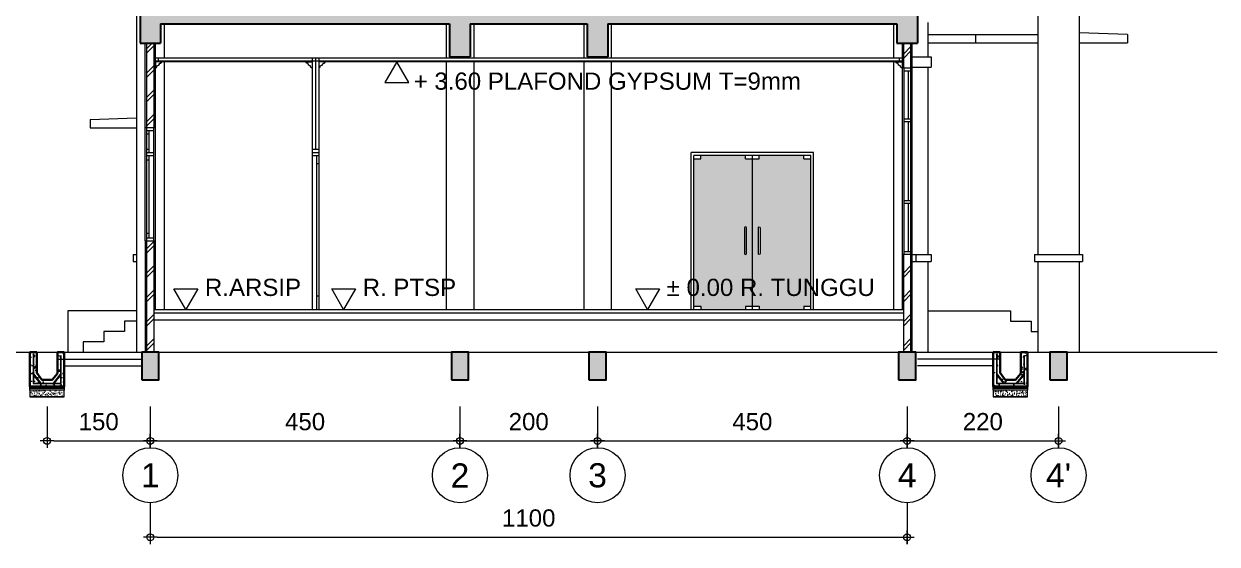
# Model space of a CAD drawing. Header units: millimetres. Extents: x -11 to 1625, y -267 to 180.
# Drawn here: x 1207.65 to 1225, y 146.13 to 153.69 of the extents above; entities that cross this region are included whole.
import ezdxf
from ezdxf.enums import TextEntityAlignment as Align

# ---------------------------------------------------------------- set-up
doc = ezdxf.new("R2010")
doc.units = ezdxf.units.MM
for name, color, linetype, lineweight in [('ars', 11, 'Continuous', 5), ('ARSIR BETON', 47, 'Continuous', 5), ('ARSIR WARNA', 43, 'Continuous', 0), ('balok', 111, 'Continuous', 35), ('bata', 5, 'Continuous', 25), ('blk', 1, 'Continuous', 30), ('kus', 63, 'Continuous', 15), ('lan', 7, 'Continuous', 15), ('not', 7, 'Continuous', 20), ('PARTISI', 190, 'Continuous', 9), ('pla', 213, 'Continuous', 15), ('sol kaca', 9, 'Continuous', 0), ('sol kol', 8, 'Continuous', 0), ('tem', 5, 'Continuous', 20), ('u', 6, 'Continuous', 20)]:
    doc.layers.add(name, color=color, linetype=linetype, lineweight=lineweight)
doc.styles.add('S', font='SIMPLEX', dxfattribs={"width": 1.1})
doc.styles.get("Standard").update_dxf_attribs({"font": 'ARIALUNI.TTF'})
doc.linetypes.add('BATTING', pattern='A,0.0001,-0.1,[134,ltypeshp.shx,S=0.1,R=0,X=-0.1,Y=0],-0.2,[134,ltypeshp.shx,S=0.1,R=180,X=0.1,Y=0],-0.1', length=0.4001)
doc.dimstyles.new('SK100', dxfattribs={"dimtxt": 0.25, "dimasz": 0.1, "dimexe": 0.1, "dimexo": 0, "dimgap": 0.15, "dimtad": 1, "dimdec": 0, "dimlfac": 100, "dimzin": 12, "dimdsep": 46, "dimtxsty": 'Standard', "dimblk": 'BULAT', "dimcen": 0.1, "dimclrd": 256, "dimclre": 256, "dimclrt": 256, "dimadec": 0, "dimazin": 3, "dimtfac": 1, "dimtdec": 0, "dimtofl": 0, "dimtmove": 0, "dimatfit": 3, "dimldrblk": 'BULAT', "dimfxl": 0, "dimtolj": 1, "dimtzin": 0, "dimlwd": -1, "dimlwe": -1, "dimarcsym": 0})

# ---------------------------------------------------------------- blocks, each defined once
blk = doc.blocks.new('BULAT')
for p, q in [((-1, 0), (1, 0)), ((0, -1), (0, 1))]:
    blk.add_line(p, q)
blk.add_circle((0, 0), 0.5)
blk = doc.blocks.new('*D1515')
at = {"layer": 'Defpoints', "color": 0, "ltscale": 0.15}
for p in [(1213.991, 148.129), (1215.991, 148.129), (1215.991, 147.629)]:
    blk.add_point(p, dxfattribs=at)
at = {"layer": 'u', "ltscale": 0.15}
for p, q in [((1213.991, 148.129), (1213.991, 147.529)), ((1215.991, 148.129), (1215.991, 147.529)), ((1214.091, 147.629), (1215.891, 147.629))]:
    blk.add_line(p, q, dxfattribs=at)
at = {"layer": 'u', "ltscale": 0.15, "xscale": 0.1, "yscale": 0.1, "zscale": 0.1, "rotation": 180}
blk.add_blockref('BULAT', (1213.991, 147.629), dxfattribs=at)
at = {"layer": 'u', "ltscale": 0.15, "xscale": 0.1, "yscale": 0.1, "zscale": 0.1}
blk.add_blockref('BULAT', (1215.991, 147.629), dxfattribs=at)
at = {"layer": 'u', "ltscale": 0.15, "insert": (1214.991, 147.907), "char_height": 0.25, "attachment_point": 5}
blk.add_mtext('\\A1;200', dxfattribs=at)
blk = doc.blocks.new('*D1516')
at = {"layer": 'Defpoints', "color": 0, "ltscale": 0.15}
for p in [(1209.491, 148.129), (1213.991, 148.129), (1213.991, 147.629)]:
    blk.add_point(p, dxfattribs=at)
at = {"layer": 'u', "ltscale": 0.15}
for p, q in [((1209.491, 148.129), (1209.491, 147.529)), ((1213.991, 148.129), (1213.991, 147.529)), ((1209.591, 147.629), (1213.891, 147.629))]:
    blk.add_line(p, q, dxfattribs=at)
at = {"layer": 'u', "ltscale": 0.15, "xscale": 0.1, "yscale": 0.1, "zscale": 0.1, "rotation": 180}
blk.add_blockref('BULAT', (1209.491, 147.629), dxfattribs=at)
at = {"layer": 'u', "ltscale": 0.15, "xscale": 0.1, "yscale": 0.1, "zscale": 0.1}
blk.add_blockref('BULAT', (1213.991, 147.629), dxfattribs=at)
at = {"layer": 'u', "ltscale": 0.15, "insert": (1211.741, 147.907), "char_height": 0.25, "attachment_point": 5}
blk.add_mtext('\\A1;450', dxfattribs=at)
blk = doc.blocks.new('*D1517')
at = {"layer": 'Defpoints', "color": 0, "ltscale": 0.15}
for p in [(1215.991, 148.129), (1220.491, 148.129), (1220.491, 147.629)]:
    blk.add_point(p, dxfattribs=at)
at = {"layer": 'u', "ltscale": 0.15}
for p, q in [((1215.991, 148.129), (1215.991, 147.529)), ((1220.491, 148.129), (1220.491, 147.529)), ((1216.091, 147.629), (1220.391, 147.629))]:
    blk.add_line(p, q, dxfattribs=at)
at = {"layer": 'u', "ltscale": 0.15, "xscale": 0.1, "yscale": 0.1, "zscale": 0.1, "rotation": 180}
blk.add_blockref('BULAT', (1215.991, 147.629), dxfattribs=at)
at = {"layer": 'u', "ltscale": 0.15, "xscale": 0.1, "yscale": 0.1, "zscale": 0.1}
blk.add_blockref('BULAT', (1220.491, 147.629), dxfattribs=at)
at = {"layer": 'u', "ltscale": 0.15, "insert": (1218.241, 147.907), "char_height": 0.25, "attachment_point": 5}
blk.add_mtext('\\A1;450', dxfattribs=at)
blk = doc.blocks.new('*D1518')
at = {"layer": 'Defpoints', "color": 0, "ltscale": 0.15}
for p in [(1209.491, 146.729), (1220.491, 146.729), (1220.491, 146.229)]:
    blk.add_point(p, dxfattribs=at)
at = {"layer": 'u', "ltscale": 0.15}
for p, q in [((1209.491, 146.729), (1209.491, 146.129)), ((1220.491, 146.729), (1220.491, 146.129)), ((1209.591, 146.229), (1220.391, 146.229))]:
    blk.add_line(p, q, dxfattribs=at)
at = {"layer": 'u', "ltscale": 0.15, "xscale": 0.1, "yscale": 0.1, "zscale": 0.1, "rotation": 180}
blk.add_blockref('BULAT', (1209.491, 146.229), dxfattribs=at)
at = {"layer": 'u', "ltscale": 0.15, "xscale": 0.1, "yscale": 0.1, "zscale": 0.1}
blk.add_blockref('BULAT', (1220.491, 146.229), dxfattribs=at)
at = {"layer": 'u', "ltscale": 0.15, "insert": (1214.991, 146.507), "char_height": 0.25, "attachment_point": 5}
blk.add_mtext('\\A1;1100', dxfattribs=at)
blk = doc.blocks.new('NAV')
blk.add_circle((0, -0.4), 0.4)
at = {"style": 'S', "width": 0.75, "flags": 4}
blk.add_attdef('AV', text='', height=0.3, dxfattribs=at).set_placement((0, -0.4), align=Align.MIDDLE)
blk = doc.blocks.new('*D1519')
at = {"layer": 'Defpoints', "color": 0, "ltscale": 0.15}
for p in [(1220.491, 148.129), (1222.691, 148.129), (1222.691, 147.629)]:
    blk.add_point(p, dxfattribs=at)
at = {"layer": 'u', "ltscale": 0.15}
for p, q in [((1220.491, 148.129), (1220.491, 147.529)), ((1222.691, 148.129), (1222.691, 147.529)), ((1220.591, 147.629), (1222.591, 147.629))]:
    blk.add_line(p, q, dxfattribs=at)
at = {"layer": 'u', "ltscale": 0.15, "xscale": 0.1, "yscale": 0.1, "zscale": 0.1, "rotation": 180}
blk.add_blockref('BULAT', (1220.491, 147.629), dxfattribs=at)
at = {"layer": 'u', "ltscale": 0.15, "xscale": 0.1, "yscale": 0.1, "zscale": 0.1}
blk.add_blockref('BULAT', (1222.691, 147.629), dxfattribs=at)
at = {"layer": 'u', "ltscale": 0.15, "insert": (1221.591, 147.907), "char_height": 0.25, "attachment_point": 5}
blk.add_mtext('\\A1;220', dxfattribs=at)
blk = doc.blocks.new('PEIL')
blk.add_lwpolyline([(-0.188, 0.325), (0.188, 0.325), (0, 0)], close=True)
at = {"style": 'S', "width": 1.1, "flags": 4}
blk.add_attdef('CAT', (0.265, 0.036), '', height=0.2, dxfattribs=at)
blk = doc.blocks.new('*D1487')
at = {"layer": 'Defpoints', "color": 0, "ltscale": 0.15}
for p in [(1207.991, 148.129), (1209.491, 148.129), (1209.491, 147.629)]:
    blk.add_point(p, dxfattribs=at)
at = {"layer": 'u', "ltscale": 0.15}
for p, q in [((1207.991, 148.129), (1207.991, 147.529)), ((1209.491, 148.129), (1209.491, 147.529)), ((1208.091, 147.629), (1209.391, 147.629))]:
    blk.add_line(p, q, dxfattribs=at)
at = {"layer": 'u', "ltscale": 0.15, "xscale": 0.1, "yscale": 0.1, "zscale": 0.1, "rotation": 180}
blk.add_blockref('BULAT', (1207.991, 147.629), dxfattribs=at)
at = {"layer": 'u', "ltscale": 0.15, "xscale": 0.1, "yscale": 0.1, "zscale": 0.1}
blk.add_blockref('BULAT', (1209.491, 147.629), dxfattribs=at)
at = {"layer": 'u', "ltscale": 0.15, "insert": (1208.741, 147.907), "char_height": 0.25, "attachment_point": 5}
blk.add_mtext('\\A1;150', dxfattribs=at)
blk = doc.blocks.new('PEILA')
blk.add_lwpolyline([(-0.188, -0.325), (0.188, -0.325), (0, 0)], close=True)
at = {"style": 'S', "width": 1.1, "flags": 4}
blk.add_attdef('CAT', (0.265, -0.289), '', height=0.2, dxfattribs=at)
blk = doc.blocks.new('uditch30')
at = {"layer": 'ARSIR BETON'}
h = blk.add_hatch(dxfattribs=at)
h.set_pattern_fill('AR-CONC', color=256, scale=0.00125, style=0)
h.set_pattern_definition([(50, (-125.69034, -36.08426), (0.22772344, -0.0199232), [0.02381173, -0.261929]), (355, (-125.69034, -36.08426), (-0.0440521, 0.23881305), [0.0190494, -0.2095432]), (100.451, (-125.67136, -36.08592), (0.18367216, 0.21888875), [0.02023684, -0.22260527]), (46.1842, (-125.69034, -36.02076), (0.3388378, -0.0525512), [0.0357176, -0.3928935]), (96.6356, (-125.6621, -36.02514), (0.2967457, 0.3092719), [0.0303553, -0.3339079]), (351.184, (-125.69034, -36.02076), (0.2967461, 0.3092714), [0.0285741, -0.3143148]), (21, (-125.6586, -36.03663), (0.18951245, -0.12782775), [0.02381173, -0.261929]), (326, (-125.6586, -36.03663), (0.07725003, 0.2302275), [0.0190494, -0.2095432]), (71.4514, (-125.6428, -36.04729), (0.26676195, 0.10240025), [0.02023684, -0.22260527]), (37.5, (-125.69034, -36.08426), (0.00386063, 0.105690367), [0, -0.20700328, 0, -0.2127181, 0, -0.21033692]), (7.5, (-125.69034, -36.08426), (0.08352187, 0.12522165), [0, -0.12128106, 0, -0.20224093, 0, -0.08016615]), (327.5, (-125.76114, -36.08426), (0.16948274, -0.0071607), [0, -0.07937242, 0, -0.24764196, 0, -0.32860183]), (317.5, (-125.79289, -36.08426), (0.18515547, 0.03178208), [0, -0.10318415, 0, -0.16445966, 0, -0.23335492])])
h.paths.add_polyline_path([(0.15, 0.5), (0.25, 0.5), (0.25, 0.15), (-0.25, 0.15), (-0.25, 0.65), (-0.15, 0.65), (-0.15, 0.35), (-0.075, 0.25), (0.075, 0.25), (0.149, 0.343), (0.149, 0.392), (0.15, 0.393)])
h.paths.add_polyline_path([(0.25, 0.54), (0.15, 0.54), (0.15, 0.65), (0.2, 0.65), (0.25, 0.65)])
h = blk.add_hatch(dxfattribs=at)
h.set_pattern_fill('AR-SAND', color=256, scale=0.000999968, style=0)
h.set_pattern_definition([(37.5, (119.454956, -26.241597), (-0.001599979, 0.048939735), [0, -0.038606747, 0, -0.043178598, 0, -0.04127366]), (7.5, (119.454956, -26.2416), (0.04495087, 0.071680183), [0, -0.020827324, 0, -0.03479687, 0, -0.013334567]), (327.5, (119.423715, -26.241597), (0.079096669, 0.000143714), [0, -0.012699588, 0, -0.045718516, 0, -0.059688062]), (317.5, (119.423715, -26.2416), (0.076353166, 0.02229221), [0, -0.006349794, 0, -0.029971027, 0, -0.034288887])])
h.paths.add_polyline_path([(-0.25, 0), (0.25, 0), (0.25, 0.1), (-0.25, 0.1)])
for p, q in [((0.25, 0.1), (-0.25, 0.1)), ((0.25, 0), (-0.25, 0))]:
    blk.add_line(p, q)
at = {"layer": 'ars'}
for points in [[(-0.25, 0.15), (0.25, 0.15), (0.25, 0.1), (-0.25, 0.1)], [(-0.25, 0), (0.25, 0), (0.25, 0.1), (-0.25, 0.1)]]:
    blk.add_lwpolyline(points, close=True, dxfattribs=at)
at = {"layer": 'ARSIR WARNA', "linetype": 'BATTING', "ltscale": 0.06}
blk.add_lwpolyline([(0.25, 0.125), (-0.25, 0.125)], dxfattribs=at)
at = {"layer": 'balok', "ltscale": 0.01}
blk.add_lwpolyline([(0.25, 0.65), (0.15, 0.65), (0.15, 0.343), (0.075, 0.25), (-0.075, 0.25), (-0.15, 0.35), (-0.15, 0.65), (-0.25, 0.65), (-0.25, 0.15), (0.25, 0.15)], close=True, dxfattribs=at)
blk.add_lwpolyline([(0.25, 0.54), (0.25, 0.6)], dxfattribs=at)
at = {"layer": 'bata', "lineweight": 9}
for p, q in [((-0.202, 0.627), (-0.202, 0.197)), ((-0.197, 0.611), (-0.197, 0.202)), ((0.2, 0.202), (0.2, 0.586)), ((0.205, 0.197), (0.205, 0.604)), ((-0.202, 0.197), (0.205, 0.197)), ((-0.197, 0.202), (0.2, 0.202))]:
    blk.add_line(p, q, dxfattribs=at)
at = {"layer": 'bata'}
for p, q in [((-0.181, 0.587), (-0.177, 0.59)), ((-0.197, 0.336), (-0.091, 0.202)), ((-0.197, 0.323), (-0.101, 0.202)), ((0.091, 0.202), (0.2, 0.338)), ((0.101, 0.202), (0.2, 0.326))]:
    blk.add_line(p, q, dxfattribs=at)
for points in [[(-0.177, 0.59), (-0.202, 0.627)], [(-0.177, 0.59), (-0.181, 0.587), (-0.197, 0.611)]]:
    blk.add_lwpolyline(points, dxfattribs=at)
at = {"layer": 'bata', "lineweight": 9}
blk.add_lwpolyline([(0.2, 0.586), (0.193, 0.575), (0.189, 0.578), (0.205, 0.604)], dxfattribs=at)
at = {"layer": 'bata'}
for centre in [(-0.195, 0.601), (0.197, 0.576), (-0.197, 0.475), (-0.197, 0.475), (-0.195, 0.475), (0.197, 0.475), (0.197, 0.475), (-0.196, 0.275), (-0.195, 0.205), (0.196, 0.275), (0.197, 0.205)]:
    blk.add_circle(centre, 0.00268, dxfattribs=at)
at = {"layer": 'lan'}
for p, q in [((-0.15, 0.65), (-0.15, 0.55)), ((-0.15, 0.65), (-0.15, 0.55)), ((-0.15, 0.65), (-0.15, 0.55)), ((0.15, 0.65), (0.15, 0.55)), ((0.25, 0.65), (0.25, 0.586)), ((0.25, 0.65), (0.25, 0.586))]:
    blk.add_line(p, q, dxfattribs=at)
at = {"layer": 'tem'}
for p, q in [((-0.25, 0.65), (-0.25, 0.25)), ((-0.25, 0.55), (-0.25, 0.25)), ((-0.25, 0.55), (-0.25, 0.25)), ((-0.25, 0.55), (-0.25, 0.25)), ((-0.25, 0.55), (-0.25, 0.25)), ((0.25, 0.65), (0.25, 0.25)), ((0.25, 0.65), (0.25, 0.25)), ((0.25, 0.65), (0.25, 0.25)), ((0.25, 0.65), (0.25, 0.25)), ((0.25, 0.65), (0.25, 0.25)), ((0.25, 0.55), (0.25, 0.25))]:
    blk.add_line(p, q, dxfattribs=at)

msp = doc.modelspace()

# ---------------------------------------------------------------- hatches: boundary and pattern name
at = {"layer": 'ars'}
h = msp.add_hatch(dxfattribs=at)
h.set_pattern_fill('TEMBOK', color=256, scale=0.25)
h.set_pattern_definition([(45, (1195.4956, 102.9677), (-0.1767767, 0.1767767), []), (45, (1195.5581, 102.9677), (-0.1767767, 0.1767767), [])])
h.paths.add_polyline_path([(1209.4413689, 152.1766993), (1209.4413689, 153.4066993), (1209.5413689, 153.4066993), (1209.5413689, 152.1766993)])
h = msp.add_hatch(dxfattribs=at)
h.set_pattern_fill('TEMBOK', color=256, scale=0.25)
h.set_pattern_definition([(45, (1206.4956, 99.7077), (-0.1767767, 0.1767767), []), (45, (1206.5581, 99.7077), (-0.1767767, 0.1767767), [])])
h.paths.add_polyline_path([(1220.5413689, 150.3366993), (1220.4413689, 150.3366993), (1220.4413689, 148.9166993), (1220.5413689, 148.9166993)])
h.paths.add_polyline_path([(1220.4413689, 153.0466993), (1220.5413689, 153.0466993), (1220.5413689, 153.4066993), (1220.4413689, 153.4066993)])
h = msp.add_hatch(dxfattribs=at)
h.set_pattern_fill('TEMBOK', color=256, scale=0.25)
h.set_pattern_definition([(45, (1195.4956, 99.7077), (-0.1767767, 0.1767767), []), (45, (1195.5581, 99.7077), (-0.1767767, 0.1767767), [])])
h.paths.add_polyline_path([(1209.4413689, 148.9166993), (1209.4413689, 150.5366993), (1209.5413689, 150.5366993), (1209.5413689, 148.9166993)])
at = {"layer": 'sol kaca'}
h = msp.add_hatch(color=256, dxfattribs=at)
h.dxf.hatch_style = 1
h.paths.add_polyline_path([(1218.2413689, 151.7266993), (1218.1413689, 151.7266993), (1218.1413689, 151.7766993), (1217.4913689, 151.7766993), (1217.4913689, 151.7266993), (1217.3913689, 151.7266993), (1217.3913689, 149.5866993), (1217.4913689, 149.5866993), (1217.4913689, 149.5366993), (1218.1413689, 149.5366993), (1218.1413689, 149.5866993), (1218.2413689, 149.5866993)])
h.paths.add_polyline_path([(1218.1538689, 150.7241993), (1218.1538689, 150.3491993, -1), (1218.1288689, 150.3491993), (1218.1288689, 150.7241993, -1)], flags=16)
h.paths.add_polyline_path([(1219.0913689, 151.7266993), (1218.9913689, 151.7266993), (1218.9913689, 151.7766993), (1218.3413689, 151.7766993), (1218.3413689, 151.7266993), (1218.2413689, 151.7266993), (1218.2413689, 149.5866993), (1218.3413689, 149.5866993), (1218.3413689, 149.5366993), (1218.9913689, 149.5366993), (1218.9913689, 149.5866993), (1219.0913689, 149.5866993)])
h.paths.add_polyline_path([(1218.3538689, 150.7241993), (1218.3538689, 150.3491993, -1), (1218.3288689, 150.3491993), (1218.3288689, 150.7241993, -1)], flags=16)
at = {"layer": 'sol kol'}
h = msp.add_hatch(color=256, dxfattribs=at)
h.dxf.hatch_style = 1
h.paths.add_polyline_path([(1215.8413689, 153.2066993), (1216.1413689, 153.2066993), (1216.1413689, 153.6866993), (1220.3413689, 153.6866993), (1220.3413689, 153.4066993), (1220.6413689, 153.4066993), (1220.6413689, 153.8066993), (1209.3413689, 153.8066993), (1209.3413689, 153.4066993), (1209.6413689, 153.4066993), (1209.6413689, 153.6866993), (1213.8413689, 153.6866993), (1213.8413689, 153.2066993), (1214.1413689, 153.2066993), (1214.1413689, 153.6866993), (1215.8413689, 153.6866993)])
h = msp.add_hatch(color=256, dxfattribs=at)
h.dxf.hatch_style = 1
h.paths.add_polyline_path([(1209.3663689, 148.5166993), (1209.6163689, 148.5166993), (1209.6163689, 148.9166993), (1209.3663689, 148.9166993)])
h = msp.add_hatch(color=256, dxfattribs=at)
h.dxf.hatch_style = 1
h.paths.add_polyline_path([(1213.8663689, 148.5166993), (1214.1163689, 148.5166993), (1214.1163689, 148.9166993), (1213.8663689, 148.9166993)])
h = msp.add_hatch(color=256, dxfattribs=at)
h.dxf.hatch_style = 1
h.paths.add_polyline_path([(1215.8663689, 148.5166993), (1216.1163689, 148.5166993), (1216.1163689, 148.9166993), (1215.8663689, 148.9166993)])
h = msp.add_hatch(color=256, dxfattribs=at)
h.dxf.hatch_style = 1
h.paths.add_polyline_path([(1220.3663689, 148.5166993), (1220.6163689, 148.5166993), (1220.6163689, 148.9166993), (1220.3663689, 148.9166993)])
h = msp.add_hatch(color=256, dxfattribs=at)
h.dxf.hatch_style = 1
h.paths.add_polyline_path([(1222.5663689, 148.5166993), (1222.8163689, 148.5166993), (1222.8163689, 148.9166993), (1222.5663689, 148.9166993)])

# ---------------------------------------------------------------- linework, layer by layer
at = {"layer": 'ars'}
for p, q in [((1211.8413689, 153.1366993), (1209.5663689, 153.1366993)), ((1220.4163689, 153.1366993), (1211.9413689, 153.1366993))]:
    msp.add_line(p, q, dxfattribs=at)
for points in [[(1209.4413689, 152.1766993), (1209.4413689, 153.4066993), (1209.5413689, 153.4066993), (1209.5413689, 152.1766993)], [(1209.4413689, 148.9166993), (1209.4413689, 150.5366993), (1209.5413689, 150.5366993), (1209.5413689, 148.9166993)]]:
    msp.add_lwpolyline(points, close=True, dxfattribs=at)
for points in [[(1220.4413689, 153.0466993), (1220.4413689, 153.4066993), (1220.5413689, 153.4066993), (1220.5413689, 153.0466993)], [(1220.5413689, 150.3366993), (1220.5413689, 148.9166993), (1220.4413689, 148.9166993), (1220.4413689, 150.3366993)]]:
    msp.add_lwpolyline(points, dxfattribs=at)
at = {"layer": 'blk'}
for p, q in [((1209.3413689, 153.8066993), (1209.3413689, 153.4066993)), ((1209.3413689, 153.6866993), (1209.3413689, 153.4066993)), ((1209.6413689, 153.6866993), (1213.8413689, 153.6866993)), ((1209.6413689, 153.6866993), (1209.6413689, 153.4066993)), ((1209.6413689, 153.6866993), (1209.6413689, 153.4066993)), ((1213.8413689, 153.6866993), (1213.8413689, 153.2066993)), ((1214.1413689, 153.6866993), (1215.8413689, 153.6866993)), ((1214.1413689, 153.6866993), (1214.1413689, 153.2066993)), ((1215.8413689, 153.6866993), (1215.8413689, 153.2066993)), ((1216.1413689, 153.6866993), (1220.3413689, 153.6866993)), ((1216.1413689, 153.6866993), (1216.1413689, 153.2066993)), ((1220.3413689, 153.6866993), (1220.3413689, 153.4066993)), ((1220.3413689, 153.6866993), (1220.3413689, 153.4066993)), ((1220.6413689, 153.8066993), (1220.6413689, 153.4066993)), ((1220.6413689, 153.6866993), (1220.6413689, 153.4066993)), ((1209.3413689, 153.4066993), (1209.6413689, 153.4066993)), ((1209.3413689, 153.4066993), (1209.6413689, 153.4066993)), ((1220.3413689, 153.4066993), (1220.6413689, 153.4066993)), ((1220.3413689, 153.4066993), (1220.6413689, 153.4066993)), ((1213.8413689, 153.2066993), (1214.1413689, 153.2066993)), ((1215.8413689, 153.2066993), (1216.1413689, 153.2066993))]:
    msp.add_line(p, q, dxfattribs=at)
for points in [[(1209.3663689, 148.5166993), (1209.6163689, 148.5166993), (1209.6163689, 148.9166993), (1209.3663689, 148.9166993)], [(1213.8663689, 148.5166993), (1214.1163689, 148.5166993), (1214.1163689, 148.9166993), (1213.8663689, 148.9166993)], [(1215.8663689, 148.5166993), (1216.1163689, 148.5166993), (1216.1163689, 148.9166993), (1215.8663689, 148.9166993)], [(1220.3663689, 148.5166993), (1220.6163689, 148.5166993), (1220.6163689, 148.9166993), (1220.3663689, 148.9166993)], [(1222.5663689, 148.5166993), (1222.8163689, 148.5166993), (1222.8163689, 148.9166993), (1222.5663689, 148.9166993)]]:
    msp.add_lwpolyline(points, close=True, dxfattribs=at)
at = {"layer": 'kus'}
for p, q in [((1220.4413689, 153.0466993), (1220.4413689, 150.3366993)), ((1220.4413689, 153.0066993), (1220.5413689, 153.0066993)), ((1220.5063689, 153.0066993), (1220.5063689, 152.3066993)), ((1220.5413689, 153.0466993), (1220.5413689, 150.3366993)), ((1220.4413689, 152.3066993), (1220.5413689, 152.3066993)), ((1209.4413689, 150.5366993), (1209.4413689, 152.1766993)), ((1209.4413689, 152.1366993), (1209.5413689, 152.1366993)), ((1209.4763689, 151.8166993), (1209.4763689, 152.1366993)), ((1209.5413689, 150.5366993), (1209.5413689, 152.1766993)), ((1220.4413689, 152.2666993), (1220.5413689, 152.2666993)), ((1220.5063689, 152.2666993), (1220.5063689, 151.1166993)), ((1209.4763689, 152.0866993), (1209.4413689, 152.0866993)), ((1209.4413689, 151.8666993), (1209.4763689, 151.8666993)), ((1209.4413689, 151.8166993), (1209.5413689, 151.8166993)), ((1209.4413689, 151.7766993), (1209.5413689, 151.7766993)), ((1209.4763689, 150.5766993), (1209.4763689, 151.7766993)), ((1211.8413689, 151.8166993), (1211.8413689, 149.5366993)), ((1211.8413689, 151.8166993), (1211.9413689, 151.8166993)), ((1211.8413689, 151.7766993), (1211.9413689, 151.7766993)), ((1211.9063689, 151.7766993), (1211.9063689, 149.5366993)), ((1211.9413689, 151.8166993), (1211.9413689, 149.5366993)), ((1217.3513689, 149.5366993), (1217.3513689, 151.8166993)), ((1219.1313689, 151.8166993), (1217.3513689, 151.8166993)), ((1217.3913689, 149.5366993), (1217.3913689, 151.7766993)), ((1219.0913689, 151.7766993), (1217.3913689, 151.7766993)), ((1217.4913689, 151.7266993), (1217.4913689, 151.7766993)), ((1218.1413689, 151.7266993), (1218.1413689, 151.7766993)), ((1218.2413689, 149.5366993), (1218.2413689, 151.7766993)), ((1218.3413689, 151.7266993), (1218.3413689, 151.7766993)), ((1218.9913689, 151.7266993), (1218.9913689, 151.7766993)), ((1219.0913689, 149.5366993), (1219.0913689, 151.7766993)), ((1219.1313689, 149.5366993), (1219.1313689, 151.8166993)), ((1209.4763689, 151.7066993), (1209.4413689, 151.7066993)), ((1211.9063689, 151.6566993), (1211.9413689, 151.6566993)), ((1217.3913689, 151.7266993), (1217.4913689, 151.7266993)), ((1218.1413689, 151.7266993), (1218.3413689, 151.7266993)), ((1218.9913689, 151.7266993), (1219.0913689, 151.7266993)), ((1220.5413689, 151.1166993), (1220.4413689, 151.1166993)), ((1220.5413689, 151.0766993), (1220.4413689, 151.0766993)), ((1220.5063689, 151.0766993), (1220.5063689, 150.3766993)), ((1209.4413689, 150.6466993), (1209.4763689, 150.6466993)), ((1209.4413689, 150.5766993), (1209.5413689, 150.5766993)), ((1220.5413689, 150.3766993), (1220.4413689, 150.3766993)), ((1211.9063689, 149.7366993), (1211.9413689, 149.7366993)), ((1217.3913689, 149.5866993), (1217.4913689, 149.5866993)), ((1217.4913689, 149.5866993), (1217.4913689, 149.5366993)), ((1218.1413689, 149.5866993), (1218.3413689, 149.5866993)), ((1218.1413689, 149.5866993), (1218.1413689, 149.5366993)), ((1218.3413689, 149.5866993), (1218.3413689, 149.5366993)), ((1218.9913689, 149.5866993), (1219.0913689, 149.5866993)), ((1218.9913689, 149.5866993), (1218.9913689, 149.5366993))]:
    msp.add_line(p, q, dxfattribs=at)
for points in [[(1218.1538689, 150.7241993, 1), (1218.1288689, 150.7241993), (1218.1288689, 150.3491993, 1), (1218.1538689, 150.3491993)], [(1218.3288689, 150.7241993, -1), (1218.3538689, 150.7241993), (1218.3538689, 150.3491993, -1), (1218.3288689, 150.3491993)]]:
    msp.add_lwpolyline(points, format="xyb", close=True, dxfattribs=at)
at = {"layer": 'lan'}
for p, q in [((1220.7913689, 153.5316993), (1222.3913689, 153.5316993)), ((1221.4913689, 153.4116993), (1221.4913689, 153.5316993)), ((1223.6913689, 153.5316993), (1222.9913689, 153.558796)), ((1223.6913689, 153.5316993), (1223.6913689, 153.4116993)), ((1220.7913689, 153.4116993), (1222.3913689, 153.4116993)), ((1222.9913689, 153.4116993), (1223.6913689, 153.4116993)), ((1220.4163689, 153.0466993), (1220.4163689, 150.3366993)), ((1220.5663689, 150.3366993), (1220.5663689, 153.0466993)), ((1208.6163689, 152.2966993), (1209.2913689, 152.3228283)), ((1208.6163689, 152.2966993), (1208.6163689, 152.1766993)), ((1208.6163689, 152.1766993), (1209.2913689, 152.1766993)), ((1209.4163689, 150.5366993), (1209.4163689, 152.1766993)), ((1209.5663689, 150.5366993), (1209.5663689, 152.1766993)), ((1209.2413689, 150.3366993), (1209.2913689, 150.3366993)), ((1209.2413689, 150.3366993), (1209.2413689, 150.2366993)), ((1209.2413689, 150.2366993), (1209.2913689, 150.2366993)), ((1209.2913689, 149.5166993), (1208.2913689, 149.5166993)), ((1209.5413689, 149.5366993), (1220.4413689, 149.5366993)), ((1220.7913689, 149.5166993), (1221.9913689, 149.5166993)), ((1221.9913689, 149.5166993), (1221.9913689, 149.3666993)), ((1209.1163689, 149.3666993), (1209.1163689, 149.2166993)), ((1209.2913689, 149.3666993), (1209.1163689, 149.3666993)), ((1209.5413689, 149.4866993), (1220.4413689, 149.4866993)), ((1209.5413689, 149.3866993), (1220.4413689, 149.3866993)), ((1221.9913689, 149.3666993), (1222.2913689, 149.3666993)), ((1222.2913689, 149.3666993), (1222.2913689, 149.2166993)), ((1208.8163689, 149.2166993), (1208.8163689, 149.0666993)), ((1209.1163689, 149.2166993), (1208.8163689, 149.2166993)), ((1222.2913689, 149.2166993), (1222.3913689, 149.2166993)), ((1208.5163689, 149.0666993), (1208.5163689, 148.9166993)), ((1208.8163689, 149.0666993), (1208.5163689, 149.0666993)), ((1207.186361, 148.9166993), (1224.9963768, 148.9166993)), ((1208.1413689, 148.8166993), (1209.3663689, 148.8166993)), ((1221.8413689, 148.8166993), (1220.6413689, 148.8166993)), ((1208.2413689, 148.7166993), (1209.3663689, 148.7166993)), ((1221.7413689, 148.7166993), (1220.6413689, 148.7166993))]:
    msp.add_line(p, q, dxfattribs=at)
for points in [[(1209.6463689, 153.1166993), (1209.6463689, 153.1266993), (1209.6563689, 153.1266993), (1209.6563689, 153.1366993), (1209.5663689, 153.1366993), (1209.5663689, 153.0466993), (1209.5763689, 153.0466993), (1209.5763689, 153.0566993), (1209.5863689, 153.0566993), (1209.5863689, 153.0766993, 0.4142135624), (1209.6263689, 153.1166993)], [(1211.7613689, 153.1166993), (1211.7613689, 153.1266993), (1211.7513689, 153.1266993), (1211.7513689, 153.1366993), (1211.8413689, 153.1366993), (1211.8413689, 153.0466993), (1211.8313689, 153.0466993), (1211.8313689, 153.0566993), (1211.8213689, 153.0566993), (1211.8213689, 153.0766993, -0.4142135624), (1211.7813689, 153.1166993)], [(1212.0213689, 153.1166993), (1212.0213689, 153.1266993), (1212.0313689, 153.1266993), (1212.0313689, 153.1366993), (1211.9413689, 153.1366993), (1211.9413689, 153.0466993), (1211.9513689, 153.0466993), (1211.9513689, 153.0566993), (1211.9613689, 153.0566993), (1211.9613689, 153.0766993, 0.4142135624), (1212.0013689, 153.1166993)], [(1220.3363689, 153.1166993), (1220.3363689, 153.1266993), (1220.3263689, 153.1266993), (1220.3263689, 153.1366993), (1220.4163689, 153.1366993), (1220.4163689, 153.0466993), (1220.4063689, 153.0466993), (1220.4063689, 153.0566993), (1220.3963689, 153.0566993), (1220.3963689, 153.0766993, -0.4142135624), (1220.3563689, 153.1166993)]]:
    msp.add_lwpolyline(points, format="xyb", close=True, dxfattribs=at)
at = {"layer": 'PARTISI'}
for p, q in [((1211.8413689, 153.1866993), (1211.8413689, 151.8166993)), ((1211.8913689, 153.1866993), (1211.8913689, 151.8666993)), ((1211.9413689, 153.1866993), (1211.9413689, 151.8166993)), ((1211.8413689, 151.8666993), (1211.9413689, 151.8666993))]:
    msp.add_line(p, q, dxfattribs=at)
at = {"layer": 'pla'}
for p, q in [((1220.4163689, 153.1866993), (1209.5663689, 153.1866993)), ((1220.4163689, 153.1466993), (1209.5663689, 153.1466993)), ((1209.6063689, 153.1866993), (1209.6063689, 153.1466993)), ((1220.3763689, 153.1866993), (1220.3763689, 153.1466993))]:
    msp.add_line(p, q, dxfattribs=at)
at = {"layer": 'sol kaca'}
msp.add_line((1208.2913689, 149.5166993), (1208.2913689, 148.9166993), dxfattribs=at)
at = {"layer": 'tem'}
for p, q in [((1209.2913689, 157.6166993), (1209.2913689, 148.9166993)), ((1222.3913689, 156.4966993), (1222.3913689, 150.3366993)), ((1222.9913689, 156.4966993), (1222.9913689, 150.3366993)), ((1209.6913689, 153.6866993), (1209.6913689, 153.1866993)), ((1213.7913689, 153.6866993), (1213.7913689, 153.1866993)), ((1214.1913689, 153.6866993), (1214.1913689, 153.1866993)), ((1215.7913689, 153.6866993), (1215.7913689, 153.1866993)), ((1216.1913689, 153.6866993), (1216.1913689, 153.1866993)), ((1220.2913689, 153.6866993), (1220.2913689, 153.1866993)), ((1220.7913689, 153.7066993), (1220.7913689, 153.2066993)), ((1209.4163689, 152.1766993), (1209.4163689, 153.4066993)), ((1209.5663689, 152.1766993), (1209.5663689, 153.4066993)), ((1220.4163689, 153.4066993), (1220.4163689, 153.0466993)), ((1220.5663689, 153.0466993), (1220.5663689, 153.4066993)), ((1220.5663689, 153.2066993), (1220.8413689, 153.2066993)), ((1220.8413689, 153.2066993), (1220.8413689, 153.0566993)), ((1209.6913689, 153.1366993), (1209.6913689, 149.5366993)), ((1213.7913689, 153.1366993), (1213.7913689, 149.5366993)), ((1214.1913689, 153.1366993), (1214.1913689, 149.5366993)), ((1215.7913689, 153.1366993), (1215.7913689, 149.5366993)), ((1216.1913689, 153.1366993), (1216.1913689, 149.5366993)), ((1220.2913689, 153.1366993), (1220.2913689, 149.5366993)), ((1220.4163689, 153.0466993), (1220.5663689, 153.0466993)), ((1220.5663689, 153.0566993), (1220.8413689, 153.0566993)), ((1220.7913689, 153.0566993), (1220.7913689, 150.3366993)), ((1209.5663689, 152.1766993), (1209.4163689, 152.1766993)), ((1209.4163689, 150.5366993), (1209.4163689, 148.9166993)), ((1209.4163689, 150.5366993), (1209.5663689, 150.5366993)), ((1209.5663689, 149.5366993), (1209.5663689, 150.5366993)), ((1220.4163689, 150.3366993), (1220.4163689, 149.5366993)), ((1220.5663689, 150.3366993), (1220.4163689, 150.3366993)), ((1220.5663689, 150.3366993), (1220.8413689, 150.3366993)), ((1220.5663689, 148.9166993), (1220.5663689, 150.3366993)), ((1220.5663689, 150.2366993), (1220.8413689, 150.2366993)), ((1220.6163689, 150.3366993), (1220.6163689, 150.2366993)), ((1220.7913689, 150.2366993), (1220.7913689, 148.9166993)), ((1220.8413689, 150.3366993), (1220.8413689, 150.2366993)), ((1222.3413689, 150.3366993), (1223.0413689, 150.3366993)), ((1222.3413689, 150.3366993), (1222.3413689, 150.2366993)), ((1222.3413689, 150.2366993), (1223.0413689, 150.2366993)), ((1222.3913689, 150.2366993), (1222.3913689, 148.9166993)), ((1222.9913689, 150.2366993), (1222.9913689, 148.9166993)), ((1223.0413689, 150.3366993), (1223.0413689, 150.2366993))]:
    msp.add_line(p, q, dxfattribs=at)

# ---------------------------------------------------------------- block references
at = {"layer": 'not'}
ref = msp.add_blockref('PEILA', (1213.0755722, 153.1366993), dxfattribs=dict(at, xscale=0.9237604307034012, yscale=0.9237604307034012, zscale=0.9237604307034012))
ref.add_attrib('CAT', '+ 3.60 PLAFOND GYPSUM T=9mm', (1213.3189176, 152.7301474), dxfattribs={"layer": '0', "height": 0.25, "flags": 4})
ref = msp.add_blockref('PEIL', (1210.0084767, 149.5366993), dxfattribs=dict(at, xscale=0.9237604307034012, yscale=0.9237604307034012, zscale=0.9237604307034012))
ref.add_attrib('CAT', 'R.ARSIP', (1210.2851502, 149.7340052), dxfattribs={"layer": '0', "height": 0.25, "flags": 4})
ref = msp.add_blockref('PEIL', (1212.3012474, 149.5366993), dxfattribs=dict(at, xscale=0.9237604307034012, yscale=0.9237604307034012, zscale=0.9237604307034012))
ref.add_attrib('CAT', 'R. PTSP', (1212.5779209, 149.7340052), dxfattribs={"layer": '0', "height": 0.25, "flags": 4})
ref = msp.add_blockref('PEIL', (1216.7193621, 149.5366993), dxfattribs=dict(at, xscale=0.9237604307034012, yscale=0.9237604307034012, zscale=0.9237604307034012))
ref.add_attrib('CAT', '%%P 0.00 R. TUNGGU', (1216.9960357, 149.7340052), dxfattribs={"layer": '0', "height": 0.25, "flags": 4})
ref = msp.add_blockref('NAV', (1209.4913689, 147.5289108), dxfattribs=at)
ref.add_attrib('AV', '1', dxfattribs={"layer": '0', "height": 0.35, "flags": 4}).set_placement((1209.4913689, 147.1289108), align=Align.MIDDLE)
ref = msp.add_blockref('NAV', (1213.9913689, 147.5289108), dxfattribs=at)
ref.add_attrib('AV', '2', dxfattribs={"layer": '0', "height": 0.35, "flags": 4}).set_placement((1213.9913689, 147.1289108), align=Align.MIDDLE)
ref = msp.add_blockref('NAV', (1215.9913689, 147.5289108), dxfattribs=at)
ref.add_attrib('AV', '3', dxfattribs={"layer": '0', "height": 0.35, "flags": 4}).set_placement((1215.9913689, 147.1289108), align=Align.MIDDLE)
ref = msp.add_blockref('NAV', (1220.4913689, 147.5289108), dxfattribs=at)
ref.add_attrib('AV', '4', dxfattribs={"layer": '0', "height": 0.35, "flags": 4}).set_placement((1220.4913689, 147.1289108), align=Align.MIDDLE)
ref = msp.add_blockref('NAV', (1222.6913689, 147.5289108), dxfattribs=at)
ref.add_attrib('AV', "4'", dxfattribs={"layer": '0', "height": 0.35, "flags": 4}).set_placement((1222.6913689, 147.1289108), align=Align.MIDDLE)
at = {"layer": 'u'}
for p in [(1207.9913608, 148.2667204), (1221.9913608, 148.2667204)]:
    msp.add_blockref('uditch30', p, dxfattribs=at)

# ---------------------------------------------------------------- dimensions: what is measured, and where the dimension line sits
at = {"layer": 'u', "ltscale": 0.15}
for base, p1, p2, picture, middle in [((1209.4913689, 147.6289108), (1207.9913689, 148.1289108), (1209.4913689, 148.1289108), '*D1487', (1208.7413689, 147.6289108)), ((1213.9913689, 147.6289108), (1209.4913689, 148.1289108), (1213.9913689, 148.1289108), '*D1516', (1211.7413689, 147.6289108)), ((1215.9913689, 147.6289108), (1213.9913689, 148.1289108), (1215.9913689, 148.1289108), '*D1515', (1214.9913689, 147.6289108)), ((1220.4913689, 147.6289108), (1215.9913689, 148.1289108), (1220.4913689, 148.1289108), '*D1517', (1218.2413689, 147.6289108)), ((1222.6913689, 147.6289108), (1220.4913689, 148.1289108), (1222.6913689, 148.1289108), '*D1519', (1221.5913689, 147.6289108)), ((1220.4913689, 146.2289108), (1209.4913689, 146.7289108), (1220.4913689, 146.7289108), '*D1518', (1214.9913689, 146.2289108))]:
    dim = msp.add_linear_dim(base=base, p1=p1, p2=p2, dimstyle='SK100', dxfattribs=at)
    dim.commit()
    dim.dimension.update_dxf_attribs({"geometry": picture, "text_midpoint": middle, "dimtype": 160})

doc.saveas('drawing.dxf')
